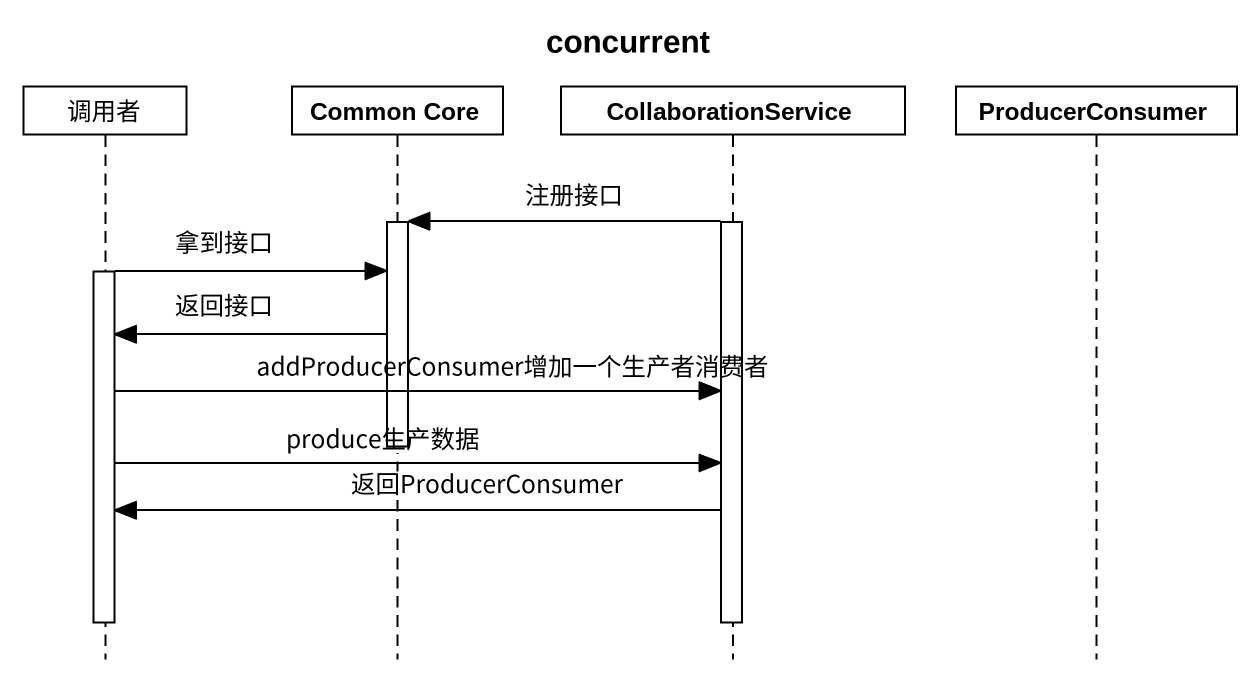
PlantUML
@startuml
title concurrent
hide footbox
participant 调用者
participant "Common Core" as Common_Core
participant CollaborationService
participant ProducerConsumer

activate CollaborationService
CollaborationService -> Common_Core : 注册接口
activate Common_Core
activate 调用者
调用者 -> Common_Core : 拿到接口
Common_Core -> 调用者 : 返回接口
调用者 -> CollaborationService : addProducerConsumer增加一个生产者消费者
deactivate Common_Core
调用者 -> CollaborationService : produce生产数据
CollaborationService -> 调用者 : 返回ProducerConsumer
deactivate 调用者
deactivate CollaborationService
@enduml
